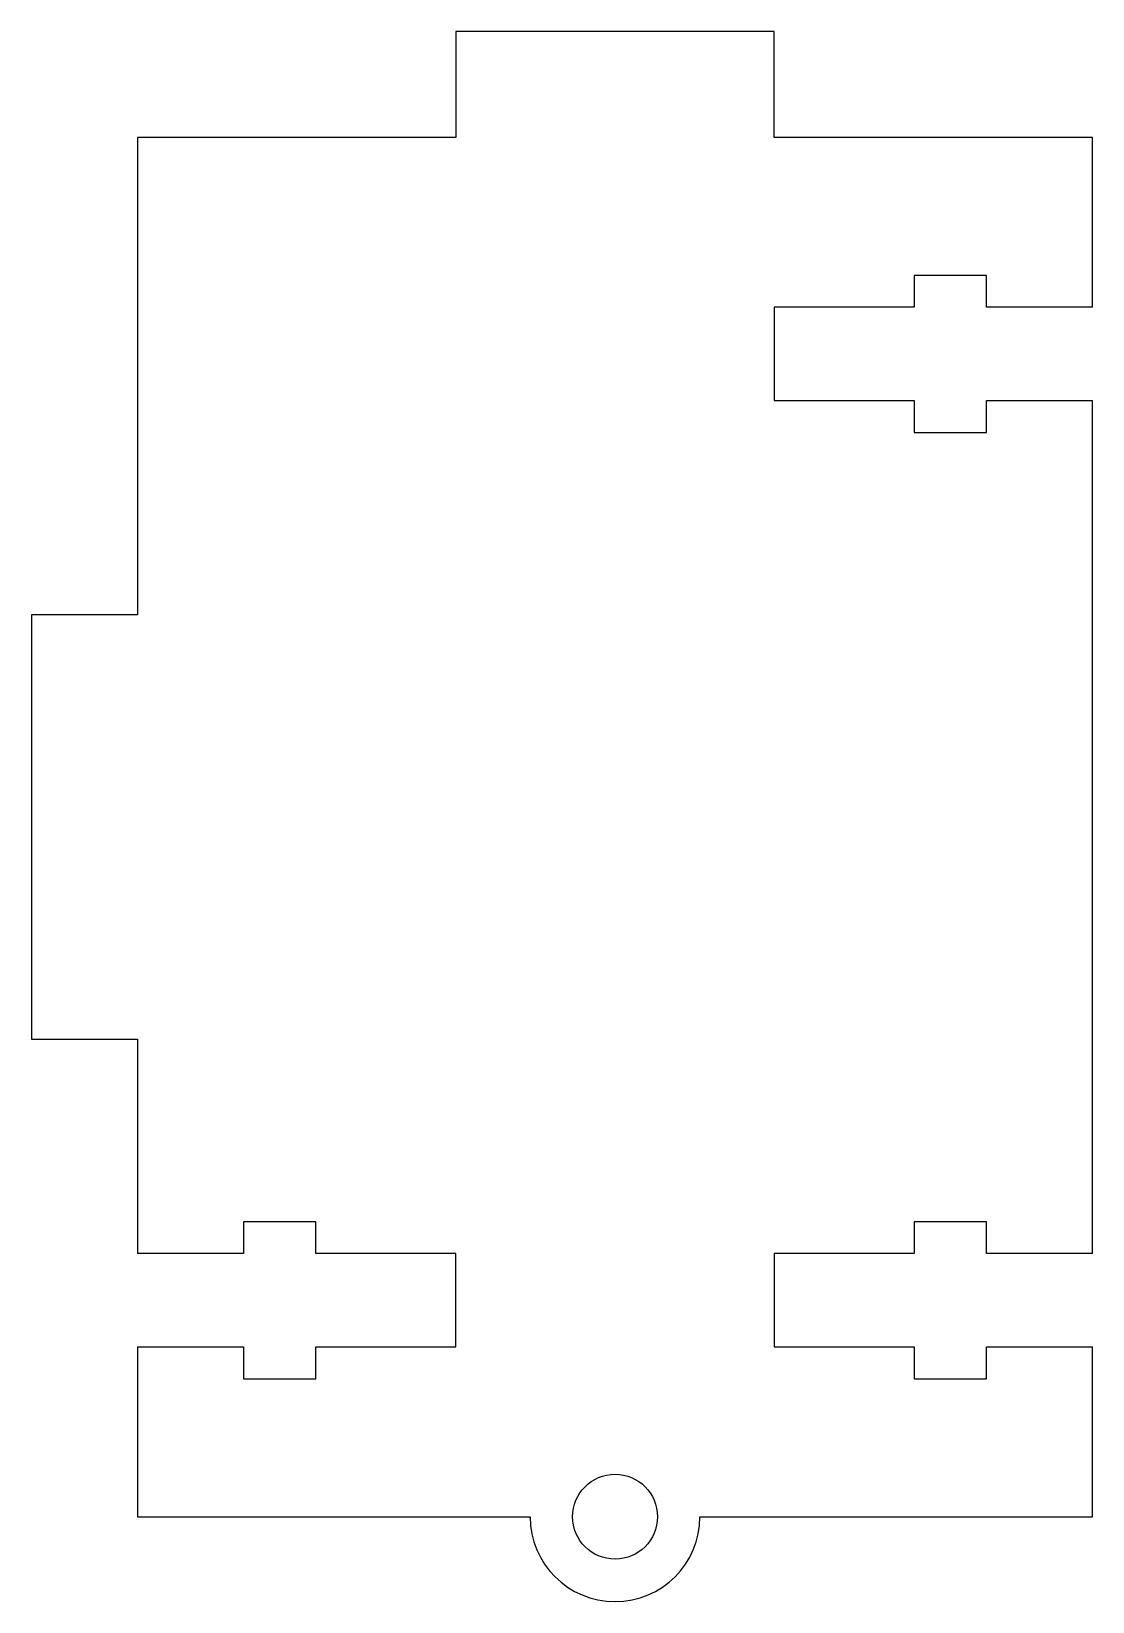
# Model space of a CAD drawing. Header units: millimetres. Extents: x -27.5 to 22.5, y -36.5 to 37.5.
import ezdxf

# ---------------------------------------------------------------- set-up
doc = ezdxf.new("R2010")
doc.units = ezdxf.units.MM

msp = doc.modelspace()

# ---------------------------------------------------------------- linework, layer by layer
at = {"color": 7, "linetype": 'Continuous', "lineweight": 25}
for p, q in [((-7.5, 37.5), (-7.5, 32.5)), ((7.5, 37.5), (-7.5, 37.5)), ((7.5, 32.5), (7.5, 37.5)), ((-7.5, 32.5), (-22.5, 32.5)), ((-22.5, 32.5), (-22.5, 10)), ((22.5, 32.5), (7.5, 32.5)), ((22.5, 24.5), (22.5, 32.5)), ((17.5, 26), (14.1, 26)), ((14.1, 26), (14.1, 24.5)), ((17.5, 24.5), (17.5, 26)), ((14.1, 24.5), (7.5, 24.5)), ((7.5, 24.5), (7.5, 20.1)), ((22.5, 24.5), (17.5, 24.5)), ((7.5, 20.1), (14.1, 20.1)), ((14.1, 20.1), (14.1, 18.6)), ((17.5, 18.6), (17.5, 20.1)), ((17.5, 20.1), (22.5, 20.1)), ((22.5, -20.1), (22.5, 20.1)), ((14.1, 18.6), (17.5, 18.6)), ((-27.5, 10), (-27.5, -10)), ((-22.5, 10), (-27.5, 10)), ((-27.5, -10), (-22.5, -10)), ((-22.5, -10), (-22.5, -20.1)), ((-14.1, -18.6), (-17.5, -18.6)), ((-17.5, -18.6), (-17.5, -20.1)), ((-14.1, -20.1), (-14.1, -18.6)), ((17.5, -18.6), (14.1, -18.6)), ((14.1, -18.6), (14.1, -20.1)), ((17.5, -20.1), (17.5, -18.6)), ((-17.5, -20.1), (-22.5, -20.1)), ((-7.5, -20.1), (-14.1, -20.1)), ((-7.5, -24.5), (-7.5, -20.1)), ((14.1, -20.1), (7.5, -20.1)), ((7.5, -20.1), (7.5, -24.5)), ((22.5, -20.1), (17.5, -20.1)), ((-22.5, -24.5), (-17.5, -24.5)), ((-22.5, -24.5), (-22.5, -32.5)), ((-17.5, -24.5), (-17.5, -26)), ((-14.1, -26), (-14.1, -24.5)), ((-14.1, -24.5), (-7.5, -24.5)), ((7.5, -24.5), (14.1, -24.5)), ((14.1, -24.5), (14.1, -26)), ((17.5, -26), (17.5, -24.5)), ((17.5, -24.5), (22.5, -24.5)), ((22.5, -32.5), (22.5, -24.5)), ((-17.5, -26), (-14.1, -26)), ((14.1, -26), (17.5, -26)), ((-22.5, -32.5), (-4, -32.5)), ((4, -32.5), (22.5, -32.5))]:
    msp.add_line(p, q, dxfattribs=at)
msp.add_circle((0, -32.5), 2, dxfattribs=at)
msp.add_arc((0, -32.5), 4, 180, 0, dxfattribs=at)

doc.saveas('drawing.dxf')
